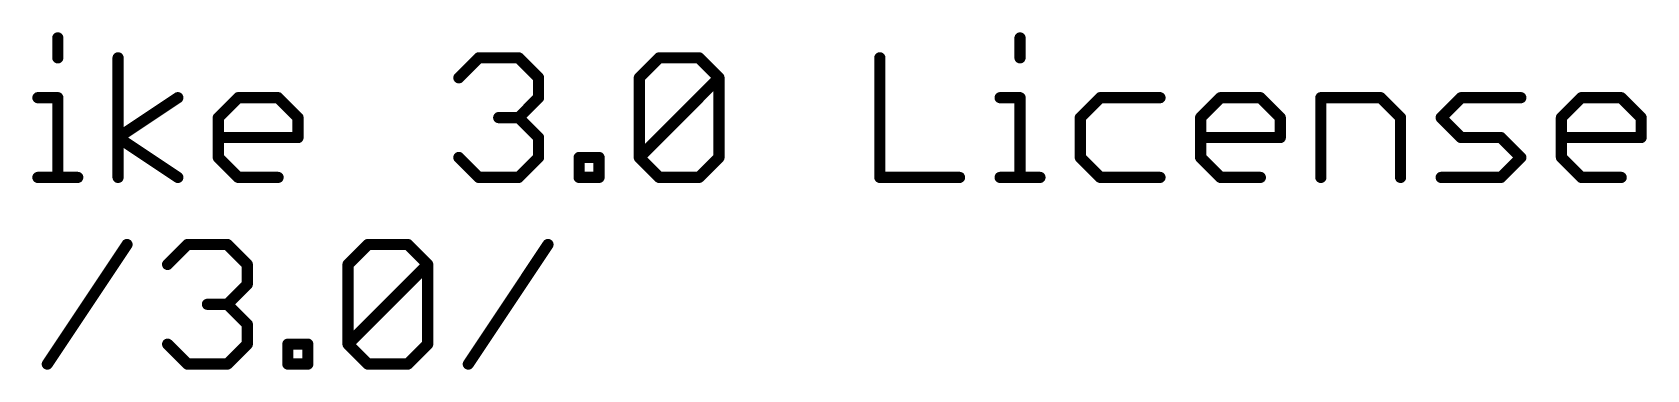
# Model space of a CAD drawing. Extents: x -25 to 82, y -12 to 21.
# Drawn here: x 59.73 to 81.71, y -6.35 to -1.76 of the extents above; entities that cross this region are included whole.
import ezdxf

# ---------------------------------------------------------------- set-up
doc = ezdxf.new("R2010")
doc.units = 0
doc.layers.add('51', color=53, linetype='CONTINUOUS')

msp = doc.modelspace()

# ---------------------------------------------------------------- linework, layer by layer
at = {"layer": '51', "const_width": 0.1524}
for points in [[(60.0795, -1.8356), (60.0795, -2.1068)], [(73.1767, -1.8356), (73.1767, -2.1068)], [(60.8998, -3.7338), (60.8998, -2.1068)], [(65.5384, -2.378), (65.8095, -2.1068)], [(65.8095, -2.1068), (66.3519, -2.1068)], [(66.3519, -2.1068), (66.623, -2.378)], [(67.9941, -2.378), (68.2653, -2.1068)], [(68.2653, -2.1068), (68.8076, -2.1068)], [(68.8076, -2.1068), (69.0788, -2.378)], [(71.2684, -2.1068), (71.2684, -3.7338)], [(66.623, -2.378), (66.623, -2.6491)], [(67.9941, -3.4626), (67.9941, -2.378)], [(67.9941, -3.4626), (69.0788, -2.378)], [(69.0788, -2.378), (69.0788, -3.4626)], [(59.8083, -2.6491), (60.0795, -2.6491)], [(60.0795, -2.6491), (60.0795, -3.7338)], [(60.8998, -3.1915), (61.7133, -2.6491)], [(62.2641, -2.9203), (62.5352, -2.6491)], [(62.5352, -2.6491), (63.0776, -2.6491)], [(63.0776, -2.6491), (63.3487, -2.9203)], [(66.623, -2.6491), (66.3519, -2.9203)], [(72.9056, -2.6491), (73.1767, -2.6491)], [(73.1767, -2.6491), (73.1767, -3.7338)], [(74.2682, -2.6491), (73.997, -2.9203)], [(75.0817, -2.6491), (74.2682, -2.6491)], [(75.6342, -2.9203), (75.9053, -2.6491)], [(75.9053, -2.6491), (76.4477, -2.6491)], [(76.4477, -2.6491), (76.7188, -2.9203)], [(77.2713, -3.7338), (77.2713, -2.6491)], [(77.2713, -2.6491), (78.0848, -2.6491)], [(78.0848, -2.6491), (78.356, -2.9203)], [(78.9085, -2.9203), (79.1796, -2.6491)], [(79.1796, -2.6491), (79.9931, -2.6491)], [(80.5456, -2.9203), (80.8168, -2.6491)], [(80.8168, -2.6491), (81.3591, -2.6491)], [(81.3591, -2.6491), (81.6303, -2.9203)], [(62.2641, -3.4626), (62.2641, -2.9203)], [(63.3487, -2.9203), (63.3487, -3.1915)], [(66.3519, -2.9203), (66.0807, -2.9203)], [(66.3519, -2.9203), (66.623, -3.1915)], [(73.997, -2.9203), (73.997, -3.4626)], [(75.6342, -3.4626), (75.6342, -2.9203)], [(76.7188, -2.9203), (76.7188, -3.1915)], [(78.356, -2.9203), (78.356, -3.7338)], [(79.1796, -3.1915), (78.9085, -2.9203)], [(80.5456, -3.4626), (80.5456, -2.9203)], [(81.6303, -2.9203), (81.6303, -3.1915)], [(61.7133, -3.7338), (60.8998, -3.1915)], [(63.3487, -3.1915), (62.2641, -3.1915)], [(66.623, -3.1915), (66.623, -3.4626)], [(76.7188, -3.1915), (75.6342, -3.1915)], [(79.722, -3.1915), (79.1796, -3.1915)], [(79.9931, -3.4626), (79.722, -3.1915)], [(81.6303, -3.1915), (80.5456, -3.1915)], [(62.5352, -3.7338), (62.2641, -3.4626)], [(65.8095, -3.7338), (65.5384, -3.4626)], [(66.623, -3.4626), (66.3519, -3.7338)], [(67.1755, -3.7338), (67.1755, -3.4626)], [(67.1755, -3.4626), (67.4467, -3.4626)], [(67.4467, -3.4626), (67.4467, -3.7338)], [(68.2653, -3.7338), (67.9941, -3.4626)], [(69.0788, -3.4626), (68.8076, -3.7338)], [(73.997, -3.4626), (74.2682, -3.7338)], [(75.9053, -3.7338), (75.6342, -3.4626)], [(79.722, -3.7338), (79.9931, -3.4626)], [(80.8168, -3.7338), (80.5456, -3.4626)], [(59.8083, -3.7338), (60.3507, -3.7338)], [(63.0776, -3.7338), (62.5352, -3.7338)], [(66.3519, -3.7338), (65.8095, -3.7338)], [(67.4467, -3.7338), (67.1755, -3.7338)], [(68.8076, -3.7338), (68.2653, -3.7338)], [(71.2684, -3.7338), (72.3531, -3.7338)], [(72.9056, -3.7338), (73.4479, -3.7338)], [(74.2682, -3.7338), (75.0817, -3.7338)], [(76.4477, -3.7338), (75.9053, -3.7338)], [(78.9085, -3.7338), (79.722, -3.7338)], [(81.3591, -3.7338), (80.8168, -3.7338)], [(59.9367, -6.2738), (61.0214, -4.6468)], [(61.5739, -4.918), (61.8451, -4.6468)], [(61.8451, -4.6468), (62.3874, -4.6468)], [(62.3874, -4.6468), (62.6585, -4.918)], [(64.0296, -4.918), (64.3008, -4.6468)], [(64.3008, -4.6468), (64.8431, -4.6468)], [(64.8431, -4.6468), (65.1143, -4.918)], [(65.6668, -6.2738), (66.7514, -4.6468)], [(62.6585, -4.918), (62.6585, -5.1891)], [(64.0296, -6.0026), (64.0296, -4.918)], [(64.0296, -6.0026), (65.1143, -4.918)], [(65.1143, -4.918), (65.1143, -6.0026)], [(62.6585, -5.1891), (62.3874, -5.4603)], [(62.3874, -5.4603), (62.1162, -5.4603)], [(62.3874, -5.4603), (62.6585, -5.7315)], [(62.6585, -5.7315), (62.6585, -6.0026)], [(61.8451, -6.2738), (61.5739, -6.0026)], [(62.6585, -6.0026), (62.3874, -6.2738)], [(63.211, -6.2738), (63.211, -6.0026)], [(63.211, -6.0026), (63.4822, -6.0026)], [(63.4822, -6.0026), (63.4822, -6.2738)], [(64.3008, -6.2738), (64.0296, -6.0026)], [(65.1143, -6.0026), (64.8431, -6.2738)], [(62.3874, -6.2738), (61.8451, -6.2738)], [(63.4822, -6.2738), (63.211, -6.2738)], [(64.8431, -6.2738), (64.3008, -6.2738)]]:
    msp.add_lwpolyline(points, dxfattribs=at)
at = {"layer": '51', "const_width": 0.0762}
for points in [[(60.1176, -1.8356, 1), (60.0414, -1.8356)], [(73.2148, -1.8356, 1), (73.1386, -1.8356)], [(60.0414, -2.1068, 1), (60.1176, -2.1068)], [(60.9379, -2.1068, 1), (60.8617, -2.1068)], [(65.8095, -2.0687, 1), (65.8095, -2.1449)], [(65.8365, -2.1338, 1), (65.7826, -2.0799)], [(66.3788, -2.0799, 1), (66.3249, -2.1338)], [(66.3519, -2.1449, 1), (66.3519, -2.0687)], [(68.2653, -2.0687, 1), (68.2653, -2.1449)], [(68.2922, -2.1338, 1), (68.2383, -2.0799)], [(68.8345, -2.0799, 1), (68.7807, -2.1338)], [(68.8076, -2.1449, 1), (68.8076, -2.0687)], [(71.3065, -2.1068, 1), (71.2303, -2.1068)], [(73.1386, -2.1068, 1), (73.2148, -2.1068)], [(65.5114, -2.351, 1), (65.5653, -2.4049)], [(66.6611, -2.378, 1), (66.5849, -2.378)], [(66.5961, -2.4049, 1), (66.65, -2.351)], [(68.0322, -2.378, 1), (67.956, -2.378)], [(67.9672, -2.351, 1), (68.021, -2.4049)], [(69.1169, -2.378, 1), (69.0407, -2.378)], [(69.1057, -2.4049, 1), (69.0518, -2.351)], [(69.0518, -2.4049, 1), (69.1057, -2.351)], [(59.8083, -2.611, 1), (59.8083, -2.6872)], [(60.1176, -2.6491, 1), (60.0414, -2.6491)], [(60.0795, -2.6872, 1), (60.0795, -2.611)], [(61.7344, -2.6808, 1), (61.6921, -2.6174)], [(62.5352, -2.611, 1), (62.5352, -2.6872)], [(62.5622, -2.6761, 1), (62.5083, -2.6222)], [(63.1045, -2.6222, 1), (63.0506, -2.6761)], [(63.0776, -2.6872, 1), (63.0776, -2.611)], [(66.5849, -2.6491, 1), (66.6611, -2.6491)], [(66.65, -2.6761, 1), (66.5961, -2.6222)], [(72.9056, -2.611, 1), (72.9056, -2.6872)], [(73.2148, -2.6491, 1), (73.1386, -2.6491)], [(73.1767, -2.6872, 1), (73.1767, -2.611)], [(74.2682, -2.611, 1), (74.2682, -2.6872)], [(74.2951, -2.6761, 1), (74.2412, -2.6222)], [(75.0817, -2.6872, 1), (75.0817, -2.611)], [(75.9053, -2.611, 1), (75.9053, -2.6872)], [(75.9323, -2.6761, 1), (75.8784, -2.6222)], [(76.4746, -2.6222, 1), (76.4207, -2.6761)], [(76.4477, -2.6872, 1), (76.4477, -2.611)], [(77.3094, -2.6491, 1), (77.2332, -2.6491)], [(77.2713, -2.611, 1), (77.2713, -2.6872)], [(78.1118, -2.6222, 1), (78.0579, -2.6761)], [(78.0848, -2.6872, 1), (78.0848, -2.611)], [(79.1796, -2.611, 1), (79.1796, -2.6872)], [(79.2066, -2.6761, 1), (79.1527, -2.6222)], [(79.9931, -2.6872, 1), (79.9931, -2.611)], [(80.8168, -2.611, 1), (80.8168, -2.6872)], [(80.8437, -2.6761, 1), (80.7899, -2.6222)], [(81.3861, -2.6222, 1), (81.3322, -2.6761)], [(81.3591, -2.6872, 1), (81.3591, -2.611)], [(62.3022, -2.9203, 1), (62.226, -2.9203)], [(62.2371, -2.8934, 1), (62.291, -2.9472)], [(63.3868, -2.9203, 1), (63.3106, -2.9203)], [(63.3218, -2.9472, 1), (63.3757, -2.8934)], [(66.0807, -2.8822, 1), (66.0807, -2.9584)], [(66.3788, -2.8934, 1), (66.3249, -2.9472)], [(66.3249, -2.8934, 1), (66.3788, -2.9472)], [(66.3519, -2.9584, 1), (66.3519, -2.8822)], [(74.0351, -2.9203, 1), (73.9589, -2.9203)], [(73.9701, -2.8934, 1), (74.024, -2.9472)], [(75.6723, -2.9203, 1), (75.5961, -2.9203)], [(75.6072, -2.8934, 1), (75.6611, -2.9472)], [(76.7569, -2.9203, 1), (76.6807, -2.9203)], [(76.6919, -2.9472, 1), (76.7458, -2.8934)], [(78.3941, -2.9203, 1), (78.3179, -2.9203)], [(78.329, -2.9472, 1), (78.3829, -2.8934)], [(78.9354, -2.8934, 1), (78.8815, -2.9472)], [(78.8815, -2.8934, 1), (78.9354, -2.9472)], [(80.5837, -2.9203, 1), (80.5075, -2.9203)], [(80.5187, -2.8934, 1), (80.5726, -2.9472)], [(81.6684, -2.9203, 1), (81.5922, -2.9203)], [(81.6034, -2.9472, 1), (81.6572, -2.8934)], [(60.9209, -3.1598, 1), (60.8786, -3.2232)], [(60.8786, -3.1598, 1), (60.9209, -3.2232)], [(62.2641, -3.1534, 1), (62.2641, -3.2296)], [(63.3106, -3.1915, 1), (63.3868, -3.1915)], [(63.3487, -3.2296, 1), (63.3487, -3.1534)], [(66.6611, -3.1915, 1), (66.5849, -3.1915)], [(66.5961, -3.2184, 1), (66.65, -3.1645)], [(75.6342, -3.1534, 1), (75.6342, -3.2296)], [(76.6807, -3.1915, 1), (76.7569, -3.1915)], [(76.7188, -3.2296, 1), (76.7188, -3.1534)], [(79.1796, -3.1534, 1), (79.1796, -3.2296)], [(79.1527, -3.2184, 1), (79.2066, -3.1645)], [(79.7489, -3.1645, 1), (79.695, -3.2184)], [(79.722, -3.2296, 1), (79.722, -3.1534)], [(80.5456, -3.1534, 1), (80.5456, -3.2296)], [(81.5922, -3.1915, 1), (81.6684, -3.1915)], [(81.6303, -3.2296, 1), (81.6303, -3.1534)], [(62.291, -3.4357, 1), (62.2371, -3.4896)], [(62.226, -3.4626, 1), (62.3022, -3.4626)], [(65.5653, -3.4357, 1), (65.5114, -3.4896)], [(66.5849, -3.4626, 1), (66.6611, -3.4626)], [(66.65, -3.4896, 1), (66.5961, -3.4357)], [(67.2136, -3.4626, 1), (67.1374, -3.4626)], [(67.1755, -3.4245, 1), (67.1755, -3.5007)], [(67.4848, -3.4626, 1), (67.4086, -3.4626)], [(67.4467, -3.5007, 1), (67.4467, -3.4245)], [(68.021, -3.4357, 1), (67.9672, -3.4896)], [(67.9672, -3.4357, 1), (68.021, -3.4896)], [(67.956, -3.4626, 1), (68.0322, -3.4626)], [(69.0407, -3.4626, 1), (69.1169, -3.4626)], [(69.1057, -3.4896, 1), (69.0518, -3.4357)], [(74.024, -3.4357, 1), (73.9701, -3.4896)], [(73.9589, -3.4626, 1), (74.0351, -3.4626)], [(75.6611, -3.4357, 1), (75.6072, -3.4896)], [(75.5961, -3.4626, 1), (75.6723, -3.4626)], [(80.0201, -3.4896, 1), (79.9662, -3.4357)], [(79.9662, -3.4896, 1), (80.0201, -3.4357)], [(80.5726, -3.4357, 1), (80.5187, -3.4896)], [(80.5075, -3.4626, 1), (80.5837, -3.4626)], [(59.8083, -3.6957, 1), (59.8083, -3.7719)], [(60.0414, -3.7338, 1), (60.1176, -3.7338)], [(60.3507, -3.7719, 1), (60.3507, -3.6957)], [(60.8617, -3.7338, 1), (60.9379, -3.7338)], [(61.6921, -3.7655, 1), (61.7344, -3.7021)], [(62.5352, -3.6957, 1), (62.5352, -3.7719)], [(62.5083, -3.7607, 1), (62.5622, -3.7069)], [(63.0776, -3.7719, 1), (63.0776, -3.6957)], [(65.8095, -3.6957, 1), (65.8095, -3.7719)], [(65.7826, -3.7607, 1), (65.8365, -3.7069)], [(66.3249, -3.7069, 1), (66.3788, -3.7607)], [(66.3519, -3.7719, 1), (66.3519, -3.6957)], [(67.1755, -3.6957, 1), (67.1755, -3.7719)], [(67.1374, -3.7338, 1), (67.2136, -3.7338)], [(67.4086, -3.7338, 1), (67.4848, -3.7338)], [(67.4467, -3.7719, 1), (67.4467, -3.6957)], [(68.2653, -3.6957, 1), (68.2653, -3.7719)], [(68.2383, -3.7607, 1), (68.2922, -3.7069)], [(68.7807, -3.7069, 1), (68.8345, -3.7607)], [(68.8076, -3.7719, 1), (68.8076, -3.6957)], [(71.2684, -3.6957, 1), (71.2684, -3.7719)], [(71.2303, -3.7338, 1), (71.3065, -3.7338)], [(72.3531, -3.7719, 1), (72.3531, -3.6957)], [(72.9056, -3.6957, 1), (72.9056, -3.7719)], [(73.1386, -3.7338, 1), (73.2148, -3.7338)], [(73.4479, -3.7719, 1), (73.4479, -3.6957)], [(74.2682, -3.6957, 1), (74.2682, -3.7719)], [(74.2412, -3.7607, 1), (74.2951, -3.7069)], [(75.0817, -3.7719, 1), (75.0817, -3.6957)], [(75.9053, -3.6957, 1), (75.9053, -3.7719)], [(75.8784, -3.7607, 1), (75.9323, -3.7069)], [(76.4477, -3.7719, 1), (76.4477, -3.6957)], [(77.2332, -3.7338, 1), (77.3094, -3.7338)], [(78.3179, -3.7338, 1), (78.3941, -3.7338)], [(78.9085, -3.6957, 1), (78.9085, -3.7719)], [(79.695, -3.7069, 1), (79.7489, -3.7607)], [(79.722, -3.7719, 1), (79.722, -3.6957)], [(80.8168, -3.6957, 1), (80.8168, -3.7719)], [(80.7899, -3.7607, 1), (80.8437, -3.7069)], [(81.3591, -3.7719, 1), (81.3591, -3.6957)], [(61.0531, -4.6679, 1), (60.9897, -4.6257)], [(61.8451, -4.6087, 1), (61.8451, -4.6849)], [(61.872, -4.6738, 1), (61.8181, -4.6199)], [(62.4143, -4.6199, 1), (62.3604, -4.6738)], [(62.3874, -4.6849, 1), (62.3874, -4.6087)], [(64.3008, -4.6087, 1), (64.3008, -4.6849)], [(64.3277, -4.6738, 1), (64.2738, -4.6199)], [(64.8701, -4.6199, 1), (64.8162, -4.6738)], [(64.8431, -4.6849, 1), (64.8431, -4.6087)], [(66.7831, -4.6679, 1), (66.7197, -4.6257)], [(61.5469, -4.891, 1), (61.6008, -4.9449)], [(62.6966, -4.918, 1), (62.6204, -4.918)], [(62.6316, -4.9449, 1), (62.6855, -4.891)], [(64.0677, -4.918, 1), (63.9915, -4.918)], [(64.0027, -4.891, 1), (64.0566, -4.9449)], [(65.1524, -4.918, 1), (65.0762, -4.918)], [(65.1412, -4.9449, 1), (65.0873, -4.891)], [(65.0873, -4.9449, 1), (65.1412, -4.891)], [(62.6204, -5.1891, 1), (62.6966, -5.1891)], [(62.6855, -5.2161, 1), (62.6316, -5.1622)], [(62.1162, -5.4222, 1), (62.1162, -5.4984)], [(62.4143, -5.4334, 1), (62.3604, -5.4872)], [(62.3604, -5.4334, 1), (62.4143, -5.4872)], [(62.3874, -5.4984, 1), (62.3874, -5.4222)], [(62.6966, -5.7315, 1), (62.6204, -5.7315)], [(62.6316, -5.7584, 1), (62.6855, -5.7045)], [(61.6008, -5.9757, 1), (61.5469, -6.0296)], [(62.6855, -6.0296, 1), (62.6316, -5.9757)], [(63.2491, -6.0026, 1), (63.1729, -6.0026)], [(63.211, -5.9645, 1), (63.211, -6.0407)], [(63.5203, -6.0026, 1), (63.4441, -6.0026)], [(63.4822, -6.0407, 1), (63.4822, -5.9645)], [(64.0566, -5.9757, 1), (64.0027, -6.0296)], [(65.1412, -6.0296, 1), (65.0873, -5.9757)], [(62.6204, -6.0026, 1), (62.6966, -6.0026)], [(64.0027, -5.9757, 1), (64.0566, -6.0296)], [(63.9915, -6.0026, 1), (64.0677, -6.0026)], [(65.0762, -6.0026, 1), (65.1524, -6.0026)], [(59.905, -6.2527, 1), (59.9684, -6.2949)], [(61.8451, -6.2357, 1), (61.8451, -6.3119)], [(61.8181, -6.3007, 1), (61.872, -6.2469)], [(62.3604, -6.2469, 1), (62.4143, -6.3007)], [(62.3874, -6.3119, 1), (62.3874, -6.2357)], [(63.211, -6.2357, 1), (63.211, -6.3119)], [(63.1729, -6.2738, 1), (63.2491, -6.2738)], [(63.4441, -6.2738, 1), (63.5203, -6.2738)], [(63.4822, -6.3119, 1), (63.4822, -6.2357)], [(64.3008, -6.2357, 1), (64.3008, -6.3119)], [(64.2738, -6.3007, 1), (64.3277, -6.2469)], [(64.8162, -6.2469, 1), (64.8701, -6.3007)], [(64.8431, -6.3119, 1), (64.8431, -6.2357)], [(65.6351, -6.2527, 1), (65.6985, -6.2949)]]:
    msp.add_lwpolyline(points, format="xyb", dxfattribs=at)

doc.saveas('drawing.dxf')
